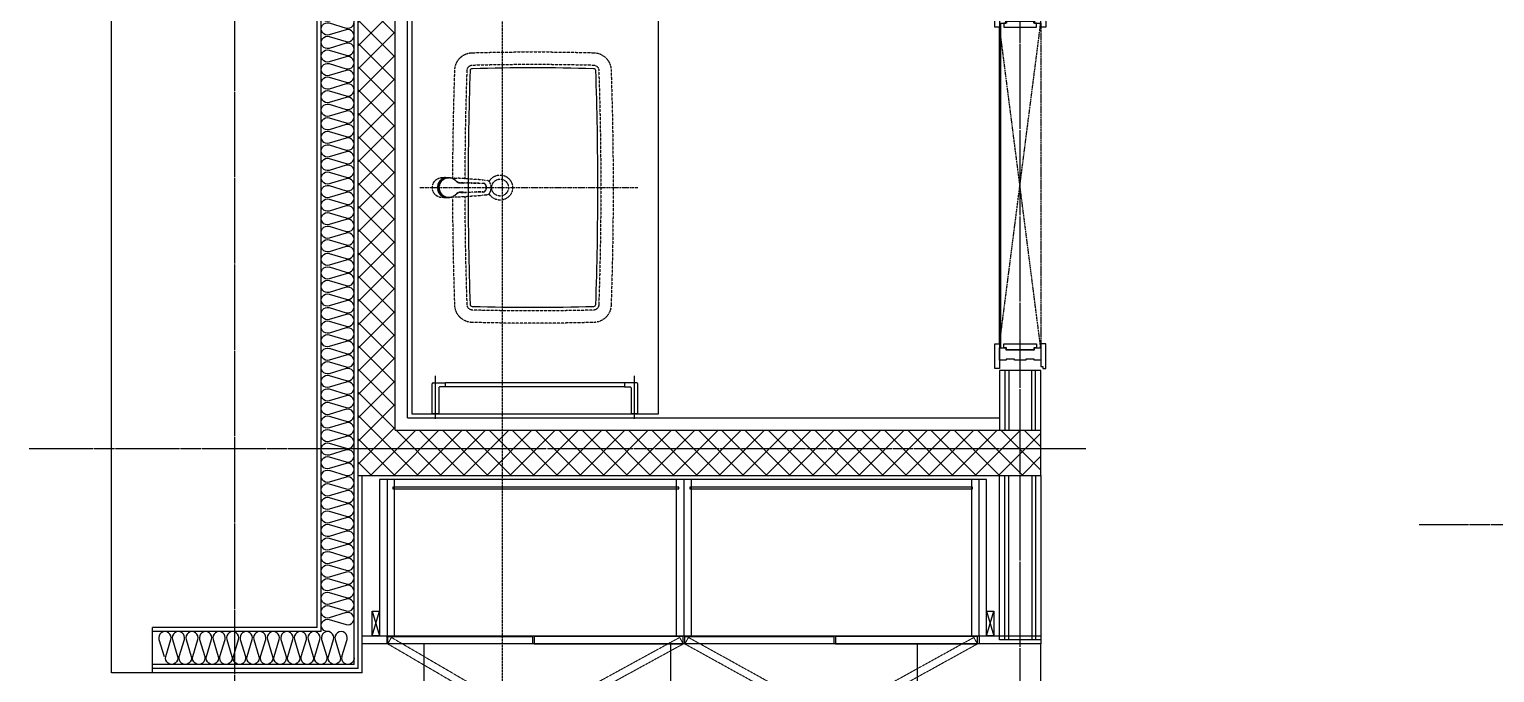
# Model space of a CAD drawing. Header units: millimetres. Extents: x 18456 to 179493, y -203649 to 469211.
# Drawn here: x 141495 to 145059, y -107826 to -106260 of the extents above; entities that cross this region are included whole.
import ezdxf

# ---------------------------------------------------------------- set-up
doc = ezdxf.new("R2010")
doc.units = ezdxf.units.MM
for name, pattern in [('X-평면도(기본형)$0$( Hidden )', [0.375, 0.25, -0.125]), ('X-평면도(기본형)$0$CEN', [52.5, 50, -1, 0.5, -1]), ('X-평면도(기본형)$0$CENN', [6.3, 4, -1, 0.3, -1]), ('X-평면도(기본형)$0$HID', [2.8, 1.8, -1]), ('X-평면도(기본형)$0$HID2', [7.5, 6, -1.5]), ('X-평면도(기본형)$0$HIDDENX2', [0.75, 0.5, -0.25])]:
    doc.linetypes.add(name, pattern=pattern)
for name, color, linetype, true_color in [('X-평면도(기본형)$0$40HAT', 9, 'Continuous', 0x808080), ('X-평면도(기본형)$0$4GYP', 4, 'Continuous', 0x00ffff), ('X-평면도(기본형)$0$7GYP', 7, 'Continuous', 0x000000), ('X-평면도(기본형)$0$CEN', 1, 'X-평면도(기본형)$0$CEN', 0xff0000), ('X-평면도(기본형)$0$DOOR', 4, 'Continuous', 0x00ffff), ('X-평면도(기본형)$0$DS-F-BATH', 6, 'Continuous', 0xff00ff), ('X-평면도(기본형)$0$FIN', 9, 'Continuous', 0x808080), ('X-평면도(기본형)$0$FUR', 6, 'Continuous', 0xff00ff), ('X-평면도(기본형)$0$I-FL-FUR(B)', 6, 'Continuous', 0xff00ff), ('X-평면도(기본형)$0$INS', 9, 'Continuous', 0x808080), ('X-평면도(기본형)$0$INSUL', 9, 'Continuous', 0x808080), ('X-평면도(기본형)$0$LV', 4, 'Continuous', 0x00ffff), ('X-평면도(기본형)$0$TIL', 5, 'Continuous', 0x0000ff), ('X-평면도(기본형)$0$UIS', 7, 'X-평면도(기본형)$0$HID2', 0x000000), ('X-평면도(기본형)$0$W1', 2, 'Continuous', 0xffff00), ('X-평면도(기본형)$0$W2', 3, 'Continuous', 0x00ff00)]:
    doc.layers.add(name, color=color, linetype=linetype, true_color=true_color)
doc.layers.add('X-평면도(기본형)$0$F-FUR-FIX', color=6, linetype='Continuous', lineweight=9, true_color=0xff00ff)

# ---------------------------------------------------------------- blocks, each defined once
blk = doc.blocks.new('X-평면도(기본형)$0$WD850')
at = {"layer": 'X-평면도(기본형)$0$DOOR', "color": 1, "linetype": 'X-평면도(기본형)$0$( Hidden )', "ltscale": 2, "true_color": 0xff0000}
blk.add_line((-40, 0), (-810, 0), dxfattribs=at)
at = {"layer": 'X-평면도(기본형)$0$DOOR', "color": 5, "true_color": 0x0000ff}
for p, q in [((-40, 0), (-810, 0)), ((-30, -3), (-820, -3))]:
    blk.add_line(p, q, dxfattribs=at)
at = {"layer": 'X-평면도(기본형)$0$DOOR', "linetype": 'ByBlock'}
for points in [[(-870, 12), (-870, 7), (-870, 0), (-810, 0), (-810, 12)], [(-865, -100), (-865, -105), (-870, -105), (-870, -112), (-810, -112), (-810, -100)], [(15, -100), (15, -105), (20, -105), (20, -112), (-40, -112), (-40, -100)]]:
    blk.add_lwpolyline(points, close=True, dxfattribs=at)
at = {"layer": 'X-평면도(기본형)$0$DOOR'}
for points in [[(-850, -100), (-850, -84.1), (-847, -84.1), (-847, -64.1), (-850, -64.1), (-850, -35.9), (-847, -35.9), (-847, -15.9), (-850, -15.9), (-850, 0), (-849.1, 0), (-830, 0), (-820, 0), (-820, -15), (-825, -15), (-825, -85), (-820, -85), (-820, -90), (-820, -100)], [(0, -100), (0, -84.1), (-3, -84.1), (-3, -64.1), (0, -64.1), (0, -35.9), (-3, -35.9), (-3, -15.9), (0, -15.9), (0, 0), (-30, 0), (-30, -15), (-25, -15), (-25, -85), (-30, -85), (-30, -90), (-30, -100)], [(-810, -90), (-820, -90), (-820, -83), (-825, -83), (-825, -17), (-820, -17), (-820, -10), (-810, -10)], [(-40, -90), (-30, -90), (-30, -83), (-25, -83), (-25, -17), (-30, -17), (-30, -10), (-40, -10)]]:
    blk.add_lwpolyline(points, close=True, dxfattribs=at)
at = {"layer": 'X-평면도(기본형)$0$DOOR', "color": 1, "linetype": 'X-평면도(기본형)$0$HID', "true_color": 0xff0000}
blk.add_lwpolyline([(-810, 0), (-40, 0), (-820, -100), (-30, -100)], close=True, dxfattribs=at)
at = {"layer": 'X-평면도(기본형)$0$DOOR', "linetype": 'ByBlock'}
blk.add_lwpolyline([(20, 0), (20, 5), (20, 12), (-40, 12), (-40, 0), (20, 0)], dxfattribs=at)
blk = doc.blocks.new('X-평면도(기본형)$0$FU1')
at = {"layer": 'X-평면도(기본형)$0$FUR', "color": 1, "linetype": 'X-평면도(기본형)$0$CENN', "true_color": 0xff0000}
blk.add_line((0, -20), (0, -550), dxfattribs=at)
at = {"layer": 'X-평면도(기본형)$0$FUR', "color": 8, "linetype": 'X-평면도(기본형)$0$HIDDENX2', "true_color": 0x808080}
for p, q in [((-3, -64.8, 36.5), (-3, -64.4, 36.5)), ((3, -64.4, 36.5), (3, -64.8, 36.5)), ((-24.5, -75, 36.5), (-24.5, -83, 36.5)), ((-24, -86.7, 36.5), (-24, -90.3, 36.5)), ((24, -90.3, 36.5), (24, -86.7, 36.5)), ((24.5, -83, 36.5), (24.5, -75, 36.5)), ((-11.6, -128.7, 36.5), (-11.7, -119.2, 36.5)), ((-11.2, -119.2, 36.5), (-11.1, -128.7, 36.5)), ((11.1, -128.7, 36.5), (11.2, -119.2, 36.5)), ((11.7, -119.2, 36.5), (11.6, -128.7, 36.5)), ((11.4, -145.5, 36.5), (11.4, -145.5, 36.5)), ((-3.1, -181, 36.5), (-3.1, -180.5, 36.5)), ((-3.1, -180.5, 36.5), (3.1, -180.5, 36.5)), ((-3.1, -181, 36.5), (3.1, -181, 36.5)), ((3.1, -181, 36.5), (3.1, -180.5, 36.5))]:
    blk.add_line(p, q, dxfattribs=at)
for centre, radius, start, end in [((-285, -148), 43, 92.6399, 178.3861), ((8.8, -8774.9), 8674.9, 90.22525, 91.95426), ((-8.8, -8774.9), 8674.9, 88.04574, 89.77475), ((285, -148), 43, 1.6139, 87.3601), ((-285, -148), 13, 92.6399, 178.3861), ((0, -8266.3), 8136.3, 90.15164, 92.01155), ((0, -8266.3), 8136.3, 87.98845, 89.84836), ((285, -148), 13, 1.6139, 87.3601), ((5116.2, -295), 5446.2, 178.4406, 181.5594), ((5116.2, -295), 5416.2, 178.4409, 181.5591), ((-5116.2, -295), 5416.2, 358.4409, 1.5591), ((-5116.2, -295), 5446.2, 358.4406, 1.5594), ((0, -215), 30.5, 119.1446, 270), ((0, -215), 20.5, 90, 270), ((0, -215), 30.5, 270, 60.8554), ((0, -215), 20.5, 270, 90), ((-285, -442), 43, 181.6139, 267.3601), ((-285, -442), 13, 181.6139, 267.3601), ((0, 7676.7), 8136.7, 267.98851, 272.01149), ((285, -442), 13, 272.6399, 358.3861), ((285, -442), 43, 272.6399, 358.3861), ((0, 7673.8), 8163.8, 267.98548, 272.01452)]:
    blk.add_arc(centre, radius, start, end, dxfattribs=at)
at = {"layer": 'X-평면도(기본형)$0$FUR'}
for centre, radius, start, end in [((0, -8267.1), 8129.1, 89.99994, 92.01074), ((0, -8267.1), 8129.1, 87.98926, 90.00006), ((5116.2, -295), 5408.2, 178.441, 181.559), ((-285, -148), 5, 92.6399, 178.3861), ((285, -148), 5, 1.6139, 87.3601), ((-5116.2, -295), 5408.2, 358.441, 1.559), ((-285, -442), 5, 181.6139, 267.3601), ((0, 7677.5), 8129.5, 267.98932, 272.01068), ((285, -442), 5, 272.6399, 358.3861)]:
    blk.add_arc(centre, radius, start, end, dxfattribs=at)
at = {"layer": 'X-평면도(기본형)$0$FUR', "color": 8, "linetype": 'X-평면도(기본형)$0$HIDDENX2', "true_color": 0x808080}
for points, weights, knots in [([(24.5, -75), (24.5, -50.3), (0, -50.3), (-24.5, -50.3), (-24.5, -75)], [1, 0.707106781187, 1, 0.707106781187, 1], [1.570796, 1.570796, 1.570796, 3.141593, 3.141593, 4.712389, 4.712389, 4.712389]), ([(-16.6, -107.8, 36.5), (-24, -100.6, 36.5), (-24, -90.3, 36.5), (-24, -66.2, 36.5), (0, -66.2, 36.5), (24, -66.2, 36.5), (24, -90.3, 36.5), (24, -100.6, 36.5), (16.6, -107.8, 36.5)], [0.853642071657, 0.849949636839, 1, 0.707106781187, 1, 0.707106781187, 1, 0.849949636839, 0.853642071657], [0.766071, 0.766071, 0.766071, 1.570796, 1.570796, 3.141593, 3.141593, 4.712389, 4.712389, 5.517114, 5.517114, 5.517114]), ([(-16.3, -107.4, 36.5), (-23.5, -100.4, 36.5), (-23.5, -90.3, 36.5), (-23.5, -66.7, 36.5), (0, -66.7, 36.5), (23.5, -66.7, 36.5), (23.5, -90.3, 36.5), (23.5, -100.4, 36.5), (16.3, -107.4, 36.5)], [0.853642071657, 0.849949636839, 1, 0.707106781187, 1, 0.707106781187, 1, 0.849949636839, 0.853642071657], [0.766071, 0.766071, 0.766071, 1.570796, 1.570796, 3.141593, 3.141593, 4.712389, 4.712389, 5.517114, 5.517114, 5.517114]), ([(-16.3, -107.4, 36.5), (-16.3, -107.4, 36.5), (-16.3, -107.4, 36.5), (-16.6, -107.8, 36.5), (-16.6, -107.8, 36.5), (-16.6, -107.8, 36.5), (-16.6, -107.8, 36.5)], [0.999993413449, 0.999996706687, 1, 0.707106781187, 1, 0.9820840783, 0.966359946849], [4.712371, 4.712371, 4.712371, 4.712389, 4.712389, 6.283185, 6.283185, 6.379269, 6.379269, 6.379269]), ([(16.6, -107.8, 36.5), (16.6, -107.8, 36.5), (16.6, -107.8, 36.5), (16.6, -107.8, 36.5), (16.3, -107.4, 36.5), (16.3, -107.4, 36.5), (16.3, -107.4, 36.5)], [0.966359947003, 0.982084078388, 1, 0.707106781187, 1, 0.999996706687, 0.999993413449], [6.187102, 6.187102, 6.187102, 6.283185, 6.283185, 7.853982, 7.853982, 7.853999, 7.853999, 7.853999]), ([(-10.9, -145.5, 36.5), (-11.4, -145.5, 36.5), (-11.4, -145.5, 36.5), (-11.4, -145.5, 36.5), (-11.4, -145.5, 36.5)], [0.999976739067, 0.707118412115, 1, 0.999999954361, 0.999999908722], [4.712451, 4.712451, 4.712451, 6.283185, 6.283185, 6.283186, 6.283186, 6.283186]), ([(-10.5, -173.1, 36.5), (-11, -173.1, 36.5), (-11, -173.1, 36.5), (-11, -173.1, 36.5), (-11, -173.1, 36.5)], [0.99997622125, 0.707118671044, 1, 0.999991616454, 0.999983233388], [4.712453, 4.712453, 4.712453, 6.283185, 6.283185, 6.28323, 6.28323, 6.28323])]:
    blk.add_rational_spline(points, weights, degree=2, knots=knots, dxfattribs=at)
for points, weights in [([(-24, -86.7, 36.5), (-24, -66.9, 36.5), (-3, -64.4, 36.5)], [1, 0.732438670357, 0.953718054817]), ([(3, -64.4, 36.5), (24, -66.9, 36.5), (24, -86.7, 36.5)], [0.953718054817, 0.732438670357, 1]), ([(-18.7, -171.5, 36.5), (-20.8, -140.9, 36.5), (-22.9, -110.4, 36.5)], [0.982090384085, 0.979407256957, 0.976780138384]), ([(-16.6, -107.8, 36.5), (-11.8, -112.5, 36.5), (-11.7, -119.2, 36.5)], [0.853642071657, 0.850007908952, 0.995302254622]), ([(-16.3, -107.4, 36.5), (-11.3, -112.2, 36.5), (-11.2, -119.2, 36.5)], [0.853642071657, 0.850007908952, 0.995302254622]), ([(-11.2, -119.2, 36.5), (-11.7, -119.2, 36.5), (-11.7, -119.2, 36.5)], [0.999981369639, 0.707116395988, 0.999999401314]), ([(-11.4, -145.5, 36.5), (-11.5, -137.1, 36.5), (-11.6, -128.7, 36.5)], [0.969722257527, 0.983727787754, 0.99942185022]), ([(-10.9, -145.5, 36.5), (-11, -137.1, 36.5), (-11.1, -128.7, 36.5)], [0.969722257526, 0.983727787794, 0.999421850312]), ([(11.1, -128.7, 36.5), (11, -137.1, 36.5), (10.9, -145.5, 36.5)], [0.999421850307, 0.9837277878, 0.969722257539]), ([(11.2, -119.2, 36.5), (11.3, -112.2, 36.5), (16.3, -107.4, 36.5)], [0.995302254622, 0.850007908952, 0.853642071657]), ([(11.7, -119.2, 36.5), (11.7, -119.2, 36.5), (11.2, -119.2, 36.5)], [0.99999985159, 0.70711633009, 0.999981051206]), ([(11.6, -128.7, 36.5), (11.5, -137.1, 36.5), (11.4, -145.5, 36.5)], [0.999421850299, 0.983727787784, 0.969722257518]), ([(11.7, -119.2, 36.5), (11.8, -112.5, 36.5), (16.6, -107.8, 36.5)], [0.995302254622, 0.850007908952, 0.853642071657]), ([(22.9, -110.4, 36.5), (20.8, -140.9, 36.5), (18.7, -171.5, 36.5)], [0.976780179641, 0.979407305262, 0.982090439718]), ([(11, -173.1, 36.5), (11, -173.1, 36.5), (10.5, -173.1, 36.5)], [0.999999817061, 0.707118406163, 0.99997693388]), ([(11.4, -145.5, 36.5), (11.4, -145.5, 36.5), (10.9, -145.5, 36.5)], [0.999999821822, 0.707118405467, 0.999976930512]), ([(-18.2, -178.6, 36.5), (-18.1, -179.9, 36.5), (-18, -181.2, 36.5)], [0.500000017234, 0.499999982766, 0.500000017234]), ([(18, -181.2, 36.5), (18.1, -179.9, 36.5), (18.2, -178.6, 36.5)], [0.500000019311, 0.499999980689, 0.500000019311])]:
    blk.add_rational_spline(points, weights, degree=2, dxfattribs=at)
for points, knots in [([(-19.6, -72.1, 36.5), (-17.4, -69.1, 36.5), (-14.4, -66.6, 36.5), (-9.3, -64.1, 36.5), (-7.5, -63.5, 36.5), (-3.8, -62.6, 36.5), (-1.9, -62.4, 36.5), (3.8, -62.4, 36.5), (7.6, -63.3, 36.5), (14.4, -66.6, 36.5), (17.4, -69.1, 36.5), (19.6, -72.1, 36.5)], [0, 0, 0, 0, 0.25, 0.25, 0.375, 0.375, 0.5, 0.5, 0.75, 0.75, 1, 1, 1, 1]), ([(3, -64.8, 36.5), (3, -64.9, 36.5), (2.9, -64.9, 36.5), (2.7, -64.9, 36.5), (2.6, -65, 36.5), (2.1, -65, 36.5), (1.9, -65, 36.5), (1.3, -65, 36.5), (1, -65, 36.5), (0.3, -65, 36.5), (0, -65, 36.5), (-0.7, -65, 36.5), (-1, -65, 36.5), (-1.6, -65, 36.5), (-1.9, -65, 36.5), (-2.4, -65, 36.5), (-2.6, -65, 36.5), (-2.8, -64.9, 36.5), (-2.9, -64.9, 36.5), (-3, -64.8, 36.5), (-3, -64.8, 36.5), (-3, -64.8, 36.5)], [0, 0, 0, 0, 0.106849, 0.106849, 0.213662, 0.213662, 0.32101, 0.32101, 0.428728, 0.428728, 0.535874, 0.535874, 0.642403, 0.642403, 0.74922, 0.74922, 0.856785, 0.856785, 0.964404, 0.964404, 1, 1, 1, 1]), ([(-22.1, -76, 36.5), (-23.1, -78.1, 36.5), (-23.9, -80.5, 36.5), (-24.3, -83.7, 36.5), (-24.4, -84.4, 36.5), (-24.5, -85.2, 36.5)], [0, 0, 0, 0, 0.758346, 0.758346, 1, 1, 1, 1]), ([(-22.1, -76.1, 36.5), (-22.1, -76.2, 36.5), (-22.8, -77.7, 36.5), (-24, -80.8, 36.5), (-24.5, -84.9, 36.5), (-24.5, -87.5, 36.5), (-24.4, -88.8, 36.5), (-24.3, -89.6, 36.5), (-24.2, -91.4, 36.5), (-24.1, -92.9, 36.5), (-24, -94, 36.5)], [0, 0, 0, 0, 0.00964, 0.277538, 0.544008, 0.678609, 0.71237, 0.746136, 0.813663, 1, 1, 1, 1]), ([(-22.1, -76.1, 36.5), (-21.8, -75.6, 36.5), (-21.5, -75, 36.5), (-21.1, -74.2, 36.5), (-21, -73.9, 36.5), (-20.9, -73.4, 36.5), (-21, -73.4, 36.5), (-21.4, -73.6, 36.5), (-21.8, -74.1, 36.5), (-22.7, -75.4, 36.5), (-23.2, -76.3, 36.5), (-23.8, -78, 36.5), (-24, -78.7, 36.5), (-24.2, -80, 36.5), (-24.4, -80.8, 36.5), (-24.4, -81.6, 36.5)], [0, 0, 0, 0, 0.0625, 0.0625, 0.125, 0.125, 0.25, 0.25, 0.5, 0.5, 0.75, 0.75, 0.875, 0.875, 1, 1, 1, 1]), ([(-24.4, -81.9, 36.5), (-24.4, -81.1, 36.5), (-24.3, -80.4, 36.5), (-24, -79.1, 36.5), (-23.9, -78.5, 36.5), (-23.3, -76.8, 36.5), (-22.9, -75.9, 36.5), (-22, -74.5, 36.5), (-21.6, -74, 36.5), (-21.1, -73.6, 36.5), (-21, -73.6, 36.5), (-21, -73.9, 36.5), (-21.1, -74, 36.5), (-21.5, -74.8, 36.5), (-21.8, -75.4, 36.5), (-22.1, -76, 36.5)], [0, 0, 0, 0, 0.125, 0.125, 0.25, 0.25, 0.5, 0.5, 0.75, 0.75, 0.875, 0.875, 0.9375, 0.9375, 1, 1, 1, 1]), ([(-24.4, -81.6, 36.5), (-24.4, -81.6, 36.5), (-24.4, -81.5, 36.5), (-24.4, -81.4, 36.5), (-24.4, -81.4, 36.5)], [0, 0, 0, 0, 0.363263, 1, 1, 1, 1]), ([(-24, -94, 36.5), (-23.9, -94.5, 36.5), (-23.8, -96.7, 36.5), (-23.6, -99.7, 36.5), (-23.4, -103, 36.5), (-23.2, -106.3, 36.5), (-23, -108.7, 36.5), (-22.9, -110.4, 36.5)], [0, 0, 0, 0, 0.093675, 0.395779, 0.546834, 0.69789, 1, 1, 1, 1]), ([(-19.6, -72.1, 36.5), (-20.1, -72.7, 36.5), (-21, -74, 36.5), (-21.7, -75.4, 36.5), (-22.1, -76.1, 36.5)], [0, 0, 0, 0, 0.500004, 1, 1, 1, 1]), ([(22.1, -76.1, 36.5), (21.7, -75.4, 36.5), (21, -74, 36.5), (20.1, -72.7, 36.5), (19.6, -72.1, 36.5)], [0, 0, 0, 0, 0.499996, 1, 1, 1, 1]), ([(24.4, -81.6, 36.5), (24.4, -80.8, 36.5), (24.2, -80, 36.5), (24, -78.7, 36.5), (23.8, -78, 36.5), (23.2, -76.3, 36.5), (22.7, -75.4, 36.5), (21.8, -74.1, 36.5), (21.4, -73.6, 36.5), (21, -73.4, 36.5), (20.9, -73.4, 36.5), (21, -73.9, 36.5), (21.1, -74.2, 36.5), (21.5, -75, 36.5), (21.8, -75.6, 36.5), (22.1, -76.1, 36.5)], [0, 0, 0, 0, 0.125, 0.125, 0.25, 0.25, 0.5, 0.5, 0.75, 0.75, 0.875, 0.875, 0.9375, 0.9375, 1, 1, 1, 1]), ([(22.1, -76, 36.5), (21.8, -75.4, 36.5), (21.5, -74.8, 36.5), (21.1, -74, 36.5), (21, -73.9, 36.5), (21, -73.6, 36.5), (21.1, -73.6, 36.5), (21.6, -74, 36.5), (22, -74.5, 36.5), (22.9, -75.9, 36.5), (23.3, -76.8, 36.5), (23.9, -78.5, 36.5), (24, -79.1, 36.5), (24.3, -80.4, 36.5), (24.4, -81.1, 36.5), (24.4, -81.9, 36.5)], [0, 0, 0, 0, 0.0625, 0.0625, 0.125, 0.125, 0.25, 0.25, 0.5, 0.5, 0.75, 0.75, 0.875, 0.875, 1, 1, 1, 1]), ([(24.5, -85.2, 36.5), (24.4, -84.4, 36.5), (24.3, -83.7, 36.5), (23.9, -80.5, 36.5), (23.1, -78.1, 36.5), (22.1, -76, 36.5)], [0, 0, 0, 0, 0.241708, 0.241708, 1, 1, 1, 1]), ([(24, -94, 36.5), (24.1, -92.9, 36.5), (24.2, -91.4, 36.5), (24.3, -89.6, 36.5), (24.4, -88.8, 36.5), (24.5, -87.5, 36.5), (24.5, -84.9, 36.5), (24, -80.8, 36.5), (22.8, -77.7, 36.5), (22.1, -76.2, 36.5), (22.1, -76.1, 36.5)], [0, 0, 0, 0, 0.186337, 0.253864, 0.28763, 0.321391, 0.455992, 0.722462, 0.99036, 1, 1, 1, 1]), ([(22.9, -110.4, 36.5), (23, -108.7, 36.5), (23.2, -106.3, 36.5), (23.4, -103, 36.5), (23.6, -99.7, 36.5), (23.8, -96.7, 36.5), (23.9, -94.5, 36.5), (24, -94, 36.5)], [0, 0, 0, 0, 0.30211, 0.453166, 0.604221, 0.906325, 1, 1, 1, 1]), ([(24.4, -81.4, 36.5), (24.4, -81.4, 36.5), (24.4, -81.5, 36.5), (24.4, -81.6, 36.5), (24.4, -81.6, 36.5)], [0, 0, 0, 0, 0.636737, 1, 1, 1, 1]), ([(-3.1, -181, 36.5), (-5.2, -181, 36.5), (-7.2, -180.1, 36.5), (-10.1, -177.2, 36.5), (-11, -175.2, 36.5), (-11, -173.1, 36.5)], [0, 0, 0, 0, 0.5, 0.5, 1, 1, 1, 1]), ([(-10.9, -145.5, 36.5), (-10.8, -149.9, 36.5), (-10.8, -154.2, 36.5), (-10.6, -163.4, 36.5), (-10.6, -168.2, 36.5), (-10.5, -173.1, 36.5)], [0, 0, 0, 0, 0.471221, 0.471221, 1, 1, 1, 1]), ([(-10.5, -173.1, 36.5), (-10.5, -175.1, 36.5), (-9.7, -177, 36.5), (-6.9, -179.7, 36.5), (-5, -180.5, 36.5), (-3.1, -180.5, 36.5)], [0, 0, 0, 0, 0.5, 0.5, 1, 1, 1, 1]), ([(3.1, -180.5, 36.5), (5, -180.5, 36.5), (6.9, -179.7, 36.5), (9.7, -177, 36.5), (10.5, -175.1, 36.5), (10.5, -173.1, 36.5)], [0, 0, 0, 0, 0.5, 0.5, 1, 1, 1, 1]), ([(11, -173.1, 36.5), (11, -175.2, 36.5), (10.1, -177.2, 36.5), (7.2, -180.1, 36.5), (5.2, -181, 36.5), (3.1, -181, 36.5)], [0, 0, 0, 0, 0.5, 0.5, 1, 1, 1, 1]), ([(10.5, -173.1, 36.5), (10.6, -168.8, 36.5), (10.6, -164.4, 36.5), (10.8, -155.3, 36.5), (10.8, -150.4, 36.5), (10.9, -145.5, 36.5)], [0, 0, 0, 0, 0.471221, 0.471221, 1, 1, 1, 1]), ([(-8.4, -191.7, 36.5), (-11, -191.4, 36.5), (-13.3, -190.1, 36.5), (-16.8, -186.2, 36.5), (-17.8, -183.7, 36.5), (-18, -181.2, 36.5)], [0, 0, 0, 0, 0.5, 0.5, 1, 1, 1, 1]), ([(18, -181.2, 36.5), (17.8, -183.7, 36.5), (16.8, -186.2, 36.5), (13.3, -190.1, 36.5), (11, -191.4, 36.5), (8.4, -191.7, 36.5)], [0, 0, 0, 0, 0.5, 0.5, 1, 1, 1, 1])]:
    blk.add_open_spline(points, degree=3, knots=knots, dxfattribs=at)
for points, degree in [([(-24.4, -81.4, 36.5), (-24.4, -81.5, 36.5), (-24.4, -81.6, 36.5), (-24.5, -81.7, 36.5)], 3), ([(-24.4, -81.6, 36.5), (-24.5, -82.2, 36.5), (-24.5, -82.7, 36.5), (-24.5, -83.5, 36.5)], 3), ([(-24.5, -83.3, 36.5), (-24.5, -82.7, 36.5), (-24.5, -82.3, 36.5), (-24.4, -81.9, 36.5)], 3), ([(-24.5, -82.9, 36.5), (-24.5, -83.1, 36.5), (-24.5, -83.3, 36.5)], 2), ([(-19.6, -72.1, 36.5), (-19.7, -72.1, 36.5), (-20, -72.1, 36.5), (-20.6, -72.5, 36.5), (-21.3, -73.3, 36.5), (-22.1, -74.3, 36.5), (-22.9, -75.6, 36.5), (-23.6, -77.2, 36.5), (-24.1, -79.1, 36.5), (-24.4, -80.6, 36.5), (-24.4, -81.4, 36.5)], 3), ([(-24.4, -81.6, 36.5), (-24.4, -81.7, 36.5), (-24.4, -81.8, 36.5), (-24.4, -81.9, 36.5)], 3), ([(-22.1, -76, 36.5), (-22.1, -76, 36.5), (-22.1, -76.1, 36.5), (-22.1, -76.1, 36.5)], 3), ([(24.4, -81.4, 36.5), (24.4, -80.6, 36.5), (24.1, -79.1, 36.5), (23.6, -77.2, 36.5), (22.9, -75.6, 36.5), (22.1, -74.3, 36.5), (21.3, -73.3, 36.5), (20.6, -72.5, 36.5), (20, -72.1, 36.5), (19.7, -72.1, 36.5), (19.6, -72.1, 36.5)], 3), ([(22.1, -76.1, 36.5), (22.1, -76.1, 36.5), (22.1, -76, 36.5), (22.1, -76, 36.5)], 3), ([(24.5, -81.7, 36.5), (24.4, -81.6, 36.5), (24.4, -81.5, 36.5), (24.4, -81.4, 36.5)], 3), ([(24.4, -81.9, 36.5), (24.4, -81.8, 36.5), (24.4, -81.7, 36.5), (24.4, -81.6, 36.5)], 3), ([(24.5, -83.5, 36.5), (24.5, -82.7, 36.5), (24.5, -82.2, 36.5), (24.4, -81.6, 36.5)], 3), ([(24.4, -81.9, 36.5), (24.5, -82.3, 36.5), (24.5, -82.7, 36.5), (24.5, -83.3, 36.5)], 3), ([(24.5, -83.3, 36.5), (24.5, -83.1, 36.5), (24.5, -82.9, 36.5)], 2), ([(-18.7, -171.5, 36.5), (-18.5, -173.8, 36.5), (-18.3, -176.2, 36.5), (-18.2, -178.6, 36.5)], 3), ([(-11.4, -145.5, 36.5), (-11.2, -159.3, 36.5), (-11, -173.1, 36.5)], 2), ([(11, -173.1, 36.5), (11.2, -159.3, 36.5), (11.4, -145.5, 36.5)], 2), ([(18.2, -178.6, 36.5), (18.3, -176.2, 36.5), (18.5, -173.8, 36.5), (18.7, -171.5, 36.5)], 3), ([(-8.4, -191.7, 36.5), (-2.8, -192.5, 36.5), (2.8, -192.5, 36.5), (8.4, -191.7, 36.5)], 3)]:
    blk.add_open_spline(points, degree=degree, dxfattribs=at)
blk = doc.blocks.new('X-평면도(기본형)$0$A$C01A306AE')
at = {"layer": 'X-평면도(기본형)$0$FUR'}
for p, q in [((16, 92), (0, 92)), ((0, 92), (0, 19)), ((2, 92), (16, 92)), ((8, 104.2), (8, 0)), ((16, 29), (16, 92)), ((484, 29), (484, 92)), ((484, 92), (500, 92)), ((498, 92), (484, 92)), ((492, 104.2), (492, 0)), ((500, 92), (500, 19)), ((2, 17), (32, 17)), ((32, 27), (18, 27)), ((32, 27), (468, 27)), ((32, 17), (32, 27)), ((32, 17), (468, 17)), ((468, 27), (482, 27)), ((468, 27), (468, 17)), ((498, 17), (468, 17))]:
    blk.add_line(p, q, dxfattribs=at)
for centre, start, end in [((2, 19), 180, 270), ((18, 29), 180, 270), ((482, 29), 270, 0), ((498, 19), 270, 0)]:
    blk.add_arc(centre, 2, start, end, dxfattribs=at)
blk = doc.blocks.new('X-평면도(기본형)$0$A$C4D747D6B')
at = {"layer": 'X-평면도(기본형)$0$F-FUR-FIX', "color": 1, "linetype": 'X-평면도(기본형)$0$HID', "ltscale": 0.5, "true_color": 0xff0000}
for points in [[(-178.2, 1281.2), (-194, 1289.8), (-20, 1588), (-4.2, 1579.4)], [(-178.2, 1196.3), (-194, 1187.7), (-20, 869.5), (-4.2, 878.1)], [(-178.2, 542.5), (-194, 551), (-20, 865.5), (-4.2, 856.9)], [(-178.2, 477.5), (-194, 469), (-20, 154.1), (-4.2, 162.6)]]:
    blk.add_lwpolyline(points, close=True, dxfattribs=at)
at = {"layer": 'X-평면도(기본형)$0$I-FL-FUR(B)', "ltscale": 3}
for p, q in [((-20, 0), (-20, 1650)), ((-20, 1650), (0, 1650)), ((0, 1650), (0, 0)), ((0, 1626), (60, 1608)), ((60, 1626), (0, 1608)), ((380, 1608), (0, 1608)), ((380, 132), (380, 1608)), ((-20, 1590), (0, 1590)), ((380, 1590), (0, 1590)), ((0, 1572), (380, 1572)), ((0, 885.5), (380, 885.5)), ((0, 867.5), (380, 867.5)), ((0, 849.5), (380, 849.5)), ((0, 150), (-20, 150)), ((0, 168), (380, 168)), ((0, 150), (380, 150)), ((0, 132), (380, 132)), ((0, 132), (60, 114)), ((60, 132), (0, 114)), ((0, 0), (-20, 0))]:
    blk.add_line(p, q, dxfattribs=at)
for points in [[(60, 1608), (0, 1608), (0, 1626), (60, 1626)], [(-2, 1235.8), (-20, 1235.8), (-20, 1588), (-2, 1588)], [(361, 1576), (357, 1576), (357, 880.5), (361, 880.5)], [(-2, 1231.8), (-20, 1231.8), (-20, 869.5), (-2, 869.5)], [(-2, 503.3), (-20, 503.3), (-20, 865.5), (-2, 865.5)], [(361, 853.5), (357, 853.5), (357, 166.1), (361, 166.1)], [(-2, 499.3), (-20, 499.3), (-20, 154.1), (-2, 154.1)], [(60, 114), (0, 114), (0, 132), (60, 132)]]:
    blk.add_lwpolyline(points, close=True, dxfattribs=at)
blk = doc.blocks.new('U137 (X-평면도(기본형)$0$ins-l)')
at = {"layer": 'X-평면도(기본형)$0$INSUL', "color": 8, "true_color": 0x808080}
for p, q in [((36.9, 24.2), (21.4, 75.8)), ((57.5, 75.8), (42, 24.2)), ((78.1, 24.2), (62.6, 75.8)), ((98.7, 75.8), (83.2, 24.2)), ((119.3, 24.2), (103.8, 75.8)), ((139.9, 75.8), (124.5, 24.2)), ((160.5, 24.2), (145.1, 75.8)), ((181.1, 75.8), (165.7, 24.2)), ((201.7, 24.2), (186.3, 75.8)), ((222.3, 75.8), (206.9, 24.2)), ((243, 24.2), (227.5, 75.8)), ((263.6, 75.8), (248.1, 24.2)), ((284.2, 24.2), (268.7, 75.8)), ((304.8, 75.8), (289.3, 24.2)), ((325.4, 24.2), (309.9, 75.8)), ((346, 75.8), (330.6, 24.2)), ((366.6, 24.2), (351.2, 75.8)), ((387.2, 75.8), (371.8, 24.2)), ((407.8, 24.2), (392.4, 75.8)), ((428.4, 75.8), (413, 24.2)), ((449.1, 24.2), (433.6, 75.8)), ((469.7, 75.8), (454.2, 24.2)), ((490.3, 24.2), (474.8, 75.8)), ((510.9, 75.8), (495.4, 24.2)), ((531.5, 24.2), (516, 75.8)), ((552.1, 75.8), (536.6, 24.2)), ((572.7, 24.2), (557.3, 75.8)), ((593.3, 75.8), (577.9, 24.2))]:
    blk.add_line(p, q, dxfattribs=at)
at = {"layer": 'X-평면도(기본형)$0$INSUL', "color": 8, "true_color": 0x808080, "extrusion": (0, 0, -1)}
for centre in [(-39.4, 81.2), (-80.7, 81.2), (-121.9, 81.2), (-163.1, 81.2), (-204.3, 81.2), (-245.5, 81.2), (-286.8, 81.2), (-328, 81.2), (-369.2, 81.2), (-410.4, 81.2), (-451.6, 81.2), (-492.9, 81.2), (-534.1, 81.2), (-575.3, 81.2)]:
    blk.add_arc(centre, 18.8, 343.3008, 196.6992, dxfattribs=at)
at = {"layer": 'X-평면도(기본형)$0$INSUL', "color": 8, "true_color": 0x808080}
for centre in [(18.8, 18.8), (60, 18.8), (101.3, 18.8), (142.5, 18.8), (183.7, 18.8), (224.9, 18.8), (266.1, 18.8), (307.4, 18.8), (348.6, 18.8), (389.8, 18.8), (431, 18.8), (472.2, 18.8), (513.5, 18.8), (554.7, 18.8)]:
    blk.add_arc(centre, 18.8, 163.3008, 16.6992, dxfattribs=at)
blk = doc.blocks.new('U233 (X-평면도(기본형)$0$ins-l)')
at = {"layer": 'X-평면도(기본형)$0$INSUL', "color": 8, "true_color": 0x808080}
for p, q in [((36.9, 24.2), (21.4, 75.8)), ((57.5, 75.8), (42, 24.2)), ((78.1, 24.2), (62.6, 75.8)), ((98.7, 75.8), (83.2, 24.2)), ((119.3, 24.2), (103.8, 75.8)), ((139.9, 75.8), (124.5, 24.2)), ((160.5, 24.2), (145.1, 75.8)), ((181.1, 75.8), (165.7, 24.2)), ((201.7, 24.2), (186.3, 75.8)), ((222.3, 75.8), (206.9, 24.2)), ((243, 24.2), (227.5, 75.8)), ((263.6, 75.8), (248.1, 24.2)), ((284.2, 24.2), (268.7, 75.8)), ((304.8, 75.8), (289.3, 24.2)), ((325.4, 24.2), (309.9, 75.8)), ((346, 75.8), (330.6, 24.2)), ((366.6, 24.2), (351.2, 75.8)), ((387.2, 75.8), (371.8, 24.2)), ((407.8, 24.2), (392.4, 75.8)), ((428.4, 75.8), (413, 24.2)), ((449.1, 24.2), (433.6, 75.8)), ((469.7, 75.8), (454.2, 24.2)), ((490.3, 24.2), (474.8, 75.8)), ((510.9, 75.8), (495.4, 24.2)), ((531.5, 24.2), (516, 75.8)), ((552.1, 75.8), (536.6, 24.2)), ((572.7, 24.2), (557.3, 75.8)), ((593.3, 75.8), (577.9, 24.2)), ((613.9, 24.2), (598.5, 75.8)), ((634.5, 75.8), (619.1, 24.2)), ((655.2, 24.2), (639.7, 75.8)), ((675.8, 75.8), (660.3, 24.2)), ((696.4, 24.2), (680.9, 75.8)), ((717, 75.8), (701.5, 24.2)), ((737.6, 24.2), (722.1, 75.8)), ((758.2, 75.8), (742.7, 24.2)), ((778.8, 24.2), (763.4, 75.8)), ((799.4, 75.8), (784, 24.2)), ((820, 24.2), (804.6, 75.8)), ((840.6, 75.8), (825.2, 24.2)), ((861.3, 24.2), (845.8, 75.8)), ((881.9, 75.8), (866.4, 24.2)), ((902.5, 24.2), (887, 75.8)), ((923.1, 75.8), (907.6, 24.2)), ((943.7, 24.2), (928.2, 75.8)), ((964.3, 75.8), (948.8, 24.2)), ((984.9, 24.2), (969.5, 75.8)), ((1005.5, 75.8), (990.1, 24.2)), ((1026.1, 24.2), (1010.7, 75.8)), ((1046.7, 75.8), (1031.3, 24.2)), ((1067.4, 24.2), (1051.9, 75.8)), ((1088, 75.8), (1072.5, 24.2)), ((1108.6, 24.2), (1093.1, 75.8)), ((1129.2, 75.8), (1113.7, 24.2)), ((1149.8, 24.2), (1134.3, 75.8)), ((1170.4, 75.8), (1154.9, 24.2)), ((1191, 24.2), (1175.6, 75.8)), ((1211.6, 75.8), (1196.2, 24.2)), ((1232.2, 24.2), (1216.8, 75.8)), ((1252.8, 75.8), (1237.4, 24.2)), ((1273.5, 24.2), (1258, 75.8)), ((1294.1, 75.8), (1278.6, 24.2)), ((1314.7, 24.2), (1299.2, 75.8)), ((1335.3, 75.8), (1319.8, 24.2)), ((1355.9, 24.2), (1340.4, 75.8)), ((1376.5, 75.8), (1361, 24.2)), ((1397.1, 24.2), (1381.7, 75.8)), ((1417.7, 75.8), (1402.3, 24.2)), ((1438.3, 24.2), (1422.9, 75.8)), ((1458.9, 75.8), (1443.5, 24.2)), ((1479.5, 24.2), (1464.1, 75.8)), ((1500.2, 75.8), (1484.7, 24.2)), ((1520.8, 24.2), (1505.3, 75.8)), ((1541.4, 75.8), (1525.9, 24.2)), ((1562, 24.2), (1546.5, 75.8)), ((1582.6, 75.8), (1567.1, 24.2)), ((1603.2, 24.2), (1587.8, 75.8)), ((1623.8, 75.8), (1608.4, 24.2)), ((1644.4, 24.2), (1629, 75.8)), ((1665, 75.8), (1649.6, 24.2)), ((1685.6, 24.2), (1670.2, 75.8)), ((1706.3, 75.8), (1690.8, 24.2)), ((1726.9, 24.2), (1711.4, 75.8)), ((1747.5, 75.8), (1732, 24.2)), ((1768.1, 24.2), (1752.6, 75.8)), ((1788.7, 75.8), (1773.2, 24.2)), ((1809.3, 24.2), (1793.8, 75.8)), ((1829.9, 75.8), (1814.5, 24.2)), ((1850.5, 24.2), (1835.1, 75.8)), ((1871.1, 75.8), (1855.7, 24.2)), ((1891.7, 24.2), (1876.3, 75.8)), ((1912.4, 75.8), (1896.9, 24.2)), ((1933, 24.2), (1917.5, 75.8)), ((1953.6, 75.8), (1938.1, 24.2)), ((1974.2, 24.2), (1958.7, 75.8)), ((1994.8, 75.8), (1979.3, 24.2)), ((2015.4, 24.2), (1999.9, 75.8)), ((2036, 75.8), (2020.6, 24.2)), ((2056.6, 24.2), (2041.2, 75.8)), ((2077.2, 75.8), (2061.8, 24.2)), ((2097.8, 24.2), (2082.4, 75.8)), ((2118.5, 75.8), (2103, 24.2)), ((2139.1, 24.2), (2123.6, 75.8)), ((2159.7, 75.8), (2144.2, 24.2)), ((2180.3, 24.2), (2164.8, 75.8)), ((2200.9, 75.8), (2185.4, 24.2)), ((2221.5, 24.2), (2206, 75.8)), ((2242.1, 75.8), (2226.7, 24.2)), ((2262.7, 24.2), (2247.3, 75.8)), ((2283.3, 75.8), (2267.9, 24.2)), ((2303.9, 24.2), (2288.5, 75.8)), ((2324.6, 75.8), (2309.1, 24.2)), ((2345.2, 24.2), (2329.7, 75.8)), ((2365.8, 75.8), (2350.3, 24.2)), ((2386.4, 24.2), (2370.9, 75.8)), ((2407, 75.8), (2391.5, 24.2)), ((2427.6, 24.2), (2412.1, 75.8)), ((2448.2, 75.8), (2432.8, 24.2)), ((2468.8, 24.2), (2453.4, 75.8)), ((2489.4, 75.8), (2474, 24.2)), ((2510, 24.2), (2494.6, 75.8)), ((2530.7, 75.8), (2515.2, 24.2)), ((2551.3, 24.2), (2535.8, 75.8)), ((2571.9, 75.8), (2556.4, 24.2)), ((2592.5, 24.2), (2577, 75.8)), ((2613.1, 75.8), (2597.6, 24.2)), ((2633.7, 24.2), (2618.2, 75.8)), ((2654.3, 75.8), (2638.9, 24.2)), ((2674.9, 24.2), (2659.5, 75.8)), ((2695.5, 75.8), (2680.1, 24.2)), ((2716.1, 24.2), (2700.7, 75.8)), ((2736.7, 75.8), (2721.3, 24.2)), ((2757.4, 24.2), (2741.9, 75.8)), ((2778, 75.8), (2762.5, 24.2)), ((2798.6, 24.2), (2783.1, 75.8)), ((2819.2, 75.8), (2803.7, 24.2)), ((2839.8, 24.2), (2824.3, 75.8)), ((2860.4, 75.8), (2845, 24.2)), ((2881, 24.2), (2865.6, 75.8)), ((2901.6, 75.8), (2886.2, 24.2)), ((2922.2, 24.2), (2906.8, 75.8)), ((2942.8, 75.8), (2927.4, 24.2)), ((2963.5, 24.2), (2948, 75.8)), ((2984.1, 75.8), (2968.6, 24.2)), ((3004.7, 24.2), (2989.2, 75.8)), ((3025.3, 75.8), (3009.8, 24.2)), ((3045.9, 24.2), (3030.4, 75.8)), ((3066.5, 75.8), (3051, 24.2)), ((3087.1, 24.2), (3071.7, 75.8)), ((3107.7, 75.8), (3092.3, 24.2)), ((3128.3, 24.2), (3112.9, 75.8)), ((3148.9, 75.8), (3133.5, 24.2)), ((3169.6, 24.2), (3154.1, 75.8)), ((3190.2, 75.8), (3174.7, 24.2)), ((3210.8, 24.2), (3195.3, 75.8)), ((3231.4, 75.8), (3215.9, 24.2)), ((3252, 24.2), (3236.5, 75.8)), ((3272.6, 75.8), (3257.1, 24.2)), ((3293.2, 24.2), (3277.8, 75.8)), ((3313.8, 75.8), (3298.4, 24.2)), ((3334.4, 24.2), (3319, 75.8)), ((3355, 75.8), (3339.6, 24.2)), ((3375.7, 24.2), (3360.2, 75.8)), ((3396.3, 75.8), (3380.8, 24.2)), ((3416.9, 24.2), (3401.4, 75.8)), ((3437.5, 75.8), (3422, 24.2)), ((3458.1, 24.2), (3442.6, 75.8)), ((3478.7, 75.8), (3463.2, 24.2)), ((3499.3, 24.2), (3483.9, 75.8)), ((3519.9, 75.8), (3504.5, 24.2)), ((3540.5, 24.2), (3525.1, 75.8)), ((3561.1, 75.8), (3545.7, 24.2)), ((3581.8, 24.2), (3566.3, 75.8)), ((3602.4, 75.8), (3586.9, 24.2)), ((3623, 24.2), (3607.5, 75.8)), ((3643.6, 75.8), (3628.1, 24.2)), ((3664.2, 24.2), (3648.7, 75.8)), ((3684.8, 75.8), (3669.3, 24.2)), ((3705.4, 24.2), (3690, 75.8)), ((3726, 75.8), (3710.6, 24.2)), ((3746.6, 24.2), (3731.2, 75.8)), ((3767.2, 75.8), (3751.8, 24.2)), ((3787.9, 24.2), (3772.4, 75.8)), ((3808.5, 75.8), (3793, 24.2)), ((3829.1, 24.2), (3813.6, 75.8)), ((3849.7, 75.8), (3834.2, 24.2)), ((3870.3, 24.2), (3854.8, 75.8)), ((3890.9, 75.8), (3875.4, 24.2)), ((3911.5, 24.2), (3896.1, 75.8)), ((3932.1, 75.8), (3916.7, 24.2)), ((3952.7, 24.2), (3937.3, 75.8)), ((3973.3, 75.8), (3957.9, 24.2)), ((3993.9, 24.2), (3978.5, 75.8)), ((4014.6, 75.8), (3999.1, 24.2)), ((4035.2, 24.2), (4019.7, 75.8)), ((4055.8, 75.8), (4040.3, 24.2)), ((4076.4, 24.2), (4060.9, 75.8)), ((4097, 75.8), (4081.5, 24.2)), ((4117.6, 24.2), (4102.2, 75.8)), ((4138.2, 75.8), (4122.8, 24.2)), ((4158.8, 24.2), (4143.4, 75.8)), ((4179.4, 75.8), (4164, 24.2)), ((4200, 24.2), (4184.6, 75.8)), ((4220.7, 75.8), (4205.2, 24.2)), ((4241.3, 24.2), (4225.8, 75.8)), ((4261.9, 75.8), (4246.4, 24.2)), ((4282.5, 24.2), (4267, 75.8)), ((4303.1, 75.8), (4287.6, 24.2)), ((4323.7, 24.2), (4308.2, 75.8)), ((4344.3, 75.8), (4328.9, 24.2)), ((4364.9, 24.2), (4349.5, 75.8)), ((4385.5, 75.8), (4370.1, 24.2))]:
    blk.add_line(p, q, dxfattribs=at)
at = {"layer": 'X-평면도(기본형)$0$INSUL', "color": 8, "true_color": 0x808080, "extrusion": (0, 0, -1)}
for centre in [(-39.4, 81.2), (-80.7, 81.2), (-121.9, 81.2), (-163.1, 81.2), (-204.3, 81.2), (-245.5, 81.2), (-286.8, 81.2), (-328, 81.2), (-369.2, 81.2), (-410.4, 81.2), (-451.6, 81.2), (-492.9, 81.2), (-534.1, 81.2), (-575.3, 81.2), (-616.5, 81.2), (-657.7, 81.2), (-699, 81.2), (-740.2, 81.2), (-781.4, 81.2), (-822.6, 81.2), (-863.8, 81.2), (-905.1, 81.2), (-946.3, 81.2), (-987.5, 81.2), (-1028.7, 81.2), (-1069.9, 81.2), (-1111.1, 81.2), (-1152.4, 81.2), (-1193.6, 81.2), (-1234.8, 81.2), (-1276, 81.2), (-1317.2, 81.2), (-1358.5, 81.2), (-1399.7, 81.2), (-1440.9, 81.2), (-1482.1, 81.2), (-1523.3, 81.2), (-1564.6, 81.2), (-1605.8, 81.2), (-1647, 81.2), (-1688.2, 81.2), (-1729.4, 81.2), (-1770.7, 81.2), (-1811.9, 81.2), (-1853.1, 81.2), (-1894.3, 81.2), (-1935.5, 81.2), (-1976.8, 81.2), (-2018, 81.2), (-2059.2, 81.2), (-2100.4, 81.2), (-2141.6, 81.2), (-2182.9, 81.2), (-2224.1, 81.2), (-2265.3, 81.2), (-2306.5, 81.2), (-2347.7, 81.2), (-2389, 81.2), (-2430.2, 81.2), (-2471.4, 81.2), (-2512.6, 81.2), (-2553.8, 81.2), (-2595.1, 81.2), (-2636.3, 81.2), (-2677.5, 81.2), (-2718.7, 81.2), (-2759.9, 81.2), (-2801.2, 81.2), (-2842.4, 81.2), (-2883.6, 81.2), (-2924.8, 81.2), (-2966, 81.2), (-3007.3, 81.2), (-3048.5, 81.2), (-3089.7, 81.2), (-3130.9, 81.2), (-3172.1, 81.2), (-3213.4, 81.2), (-3254.6, 81.2), (-3295.8, 81.2), (-3337, 81.2), (-3378.2, 81.2), (-3419.4, 81.2), (-3460.7, 81.2), (-3501.9, 81.2), (-3543.1, 81.2), (-3584.3, 81.2), (-3625.5, 81.2), (-3666.8, 81.2), (-3708, 81.2), (-3749.2, 81.2), (-3790.4, 81.2), (-3831.6, 81.2), (-3872.9, 81.2), (-3914.1, 81.2), (-3955.3, 81.2), (-3996.5, 81.2), (-4037.7, 81.2), (-4079, 81.2), (-4120.2, 81.2), (-4161.4, 81.2), (-4202.6, 81.2), (-4243.8, 81.2), (-4285.1, 81.2), (-4326.3, 81.2), (-4367.5, 81.2)]:
    blk.add_arc(centre, 18.8, 343.3008, 196.6992, dxfattribs=at)
at = {"layer": 'X-평면도(기본형)$0$INSUL', "color": 8, "true_color": 0x808080}
for centre in [(18.8, 18.8), (60, 18.8), (101.3, 18.8), (142.5, 18.8), (183.7, 18.8), (224.9, 18.8), (266.1, 18.8), (307.4, 18.8), (348.6, 18.8), (389.8, 18.8), (431, 18.8), (472.2, 18.8), (513.5, 18.8), (554.7, 18.8), (595.9, 18.8), (637.1, 18.8), (678.3, 18.8), (719.6, 18.8), (760.8, 18.8), (802, 18.8), (843.2, 18.8), (884.4, 18.8), (925.7, 18.8), (966.9, 18.8), (1008.1, 18.8), (1049.3, 18.8), (1090.5, 18.8), (1131.8, 18.8), (1173, 18.8), (1214.2, 18.8), (1255.4, 18.8), (1296.6, 18.8), (1337.9, 18.8), (1379.1, 18.8), (1420.3, 18.8), (1461.5, 18.8), (1502.7, 18.8), (1544, 18.8), (1585.2, 18.8), (1626.4, 18.8), (1667.6, 18.8), (1708.8, 18.8), (1750.1, 18.8), (1791.3, 18.8), (1832.5, 18.8), (1873.7, 18.8), (1914.9, 18.8), (1956.2, 18.8), (1997.4, 18.8), (2038.6, 18.8), (2079.8, 18.8), (2121, 18.8), (2162.2, 18.8), (2203.5, 18.8), (2244.7, 18.8), (2285.9, 18.8), (2327.1, 18.8), (2368.3, 18.8), (2409.6, 18.8), (2450.8, 18.8), (2492, 18.8), (2533.2, 18.8), (2574.4, 18.8), (2615.7, 18.8), (2656.9, 18.8), (2698.1, 18.8), (2739.3, 18.8), (2780.5, 18.8), (2821.8, 18.8), (2863, 18.8), (2904.2, 18.8), (2945.4, 18.8), (2986.6, 18.8), (3027.9, 18.8), (3069.1, 18.8), (3110.3, 18.8), (3151.5, 18.8), (3192.7, 18.8), (3234, 18.8), (3275.2, 18.8), (3316.4, 18.8), (3357.6, 18.8), (3398.8, 18.8), (3440.1, 18.8), (3481.3, 18.8), (3522.5, 18.8), (3563.7, 18.8), (3604.9, 18.8), (3646.2, 18.8), (3687.4, 18.8), (3728.6, 18.8), (3769.8, 18.8), (3811, 18.8), (3852.3, 18.8), (3893.5, 18.8), (3934.7, 18.8), (3975.9, 18.8), (4017.1, 18.8), (4058.4, 18.8), (4099.6, 18.8), (4140.8, 18.8), (4182, 18.8), (4223.2, 18.8), (4264.5, 18.8), (4305.7, 18.8), (4346.9, 18.8)]:
    blk.add_arc(centre, 18.8, 163.3008, 16.6992, dxfattribs=at)

msp = doc.modelspace()

# ---------------------------------------------------------------- hatches: boundary and pattern name
at = {"layer": 'X-평면도(기본형)$0$40HAT'}
h = msp.add_hatch(dxfattribs=at)
h.set_pattern_fill('H3', color=256, scale=40, style=0, pattern_type=2)
h.set_pattern_definition([(315, (-516301.965, -267489.793), (28.2842712, 28.2842712), []), (45, (-516301.965, -267489.793), (-28.2842712, 28.2842712), [])])
h.paths.add_polyline_path([(142914.6, -104295.5), (144944.6, -104295.5), (144944.6, -104385.5), (143004.6, -104385.5), (143004.6, -106055.5), (142384.6, -106055.5), (142384.6, -107235.5), (143954.6, -107235.5), (143954.6, -107345.5), (142294.6, -107345.5), (142294.6, -105965.5), (142914.6, -105965.5), (142914.6, -104295.5)], flags=0)

# ---------------------------------------------------------------- linework, layer by layer
at = {"layer": 'X-평면도(기본형)$0$4GYP'}
for p, q in [((142294.6, -107815.5), (142294.6, -107345.5)), ((142304.6, -107825.5), (142304.6, -107345.5)), ((142294.6, -107815.5), (141794.6, -107815.5)), ((142304.6, -107825.5), (141794.6, -107825.5))]:
    msp.add_line(p, q, dxfattribs=at)
at = {"layer": 'X-평면도(기본형)$0$7GYP'}
for p, q in [((143854.6, -107090.5), (143854.6, -107235.5)), ((143954.6, -107090.5), (143854.6, -107090.5)), ((143867.1, -107090.5), (143867.1, -107235.5)), ((143876.6, -107090.5), (143876.6, -107235.5)), ((143932.6, -107235.5), (143932.6, -107090.5)), ((143942.1, -107235.5), (143942.1, -107090.5)), ((143954.6, -107235.5), (143954.6, -107090.5)), ((143854.6, -107745.5), (143854.6, -107345.5)), ((143867.1, -107745.5), (143867.1, -107345.5)), ((143876.6, -107745.5), (143876.6, -107345.5)), ((143932.6, -107345.5), (143932.6, -107745.5)), ((143942.1, -107345.5), (143942.1, -107745.5)), ((143954.6, -107345.5), (143954.6, -107745.5)), ((143954.6, -107745.5), (143854.6, -107745.5))]:
    msp.add_line(p, q, dxfattribs=at)
at = {"layer": 'X-평면도(기본형)$0$CEN'}
for p, q in [((141994.6, -110505.5), (141994.6, -104185.5)), ((143904.6, -110545.5), (143904.6, -106005.5)), ((141494.6, -107280.5), (144064.6, -107280.5)), ((151504.6, -107465.5), (144874.6, -107465.5))]:
    msp.add_line(p, q, dxfattribs=at)
at = {"layer": 'X-평면도(기본형)$0$FIN'}
for q in [(142414.6, -106085.5), (143854.6, -107205.5)]:
    msp.add_line((142414.6, -107205.5), q, dxfattribs=at)
at = {"layer": 'X-평면도(기본형)$0$FUR'}
msp.add_lwpolyline([(142424.6, -106095.5), (142424.6, -107195.5), (143024.6, -107195.5), (143024.6, -106095.5)], close=True, dxfattribs=at)
at = {"layer": 'X-평면도(기본형)$0$INS'}
for p, q in [((142204.6, -107725.5), (142204.6, -104205.5)), ((142284.6, -107805.5), (142284.6, -104285.5)), ((142204.6, -107725.5), (141794.6, -107725.5)), ((142284.6, -107805.5), (141794.6, -107805.5))]:
    msp.add_line(p, q, dxfattribs=at)
at = {"layer": 'X-평면도(기본형)$0$LV'}
for p, q in [((143654.6, -108955.5), (143654.6, -107755.5)), ((143954.6, -108955.5), (143954.6, -107755.5))]:
    msp.add_line(p, q, dxfattribs=at)
at = {"layer": 'X-평면도(기본형)$0$TIL'}
for p, q in [((142454.6, -108955.5), (142454.6, -107755.5)), ((143054.6, -108955.5), (143054.6, -107755.5))]:
    msp.add_line(p, q, dxfattribs=at)
at = {"layer": 'X-평면도(기본형)$0$UIS'}
msp.add_lwpolyline([(143004.6, -104645.5), (142644.6, -104645.5), (142644.6, -110145.5)], dxfattribs=at)
at = {"layer": 'X-평면도(기본형)$0$W1'}
for p, q in [((141694.6, -107825.5), (141694.6, -104185.5)), ((142194.6, -107715.5), (142194.6, -104195.5)), ((142194.6, -107715.5), (141794.6, -107715.5)), ((141794.6, -107825.5), (141794.6, -107715.5)), ((141794.6, -107825.5), (141694.6, -107825.5))]:
    msp.add_line(p, q, dxfattribs=at)
at = {"layer": 'X-평면도(기본형)$0$W2'}
for p, q in [((142294.6, -107345.5), (142294.6, -105965.5)), ((142384.6, -107235.5), (142384.6, -106055.5)), ((142384.6, -107235.5), (143954.6, -107235.5)), ((143954.6, -107345.5), (143954.6, -107235.5)), ((142294.6, -107345.5), (143954.6, -107345.5))]:
    msp.add_line(p, q, dxfattribs=at)

# ---------------------------------------------------------------- block references
at = {"xscale": -1, "rotation": 90}
msp.add_blockref('X-평면도(기본형)$0$FU1', (142424.6, -106645.5), dxfattribs=at)
at = {"layer": 'X-평면도(기본형)$0$DOOR', "xscale": -1, "rotation": 90}
msp.add_blockref('X-평면도(기본형)$0$WD850', (143854.6, -107065.5), dxfattribs=at)
at = {"layer": 'X-평면도(기본형)$0$DS-F-BATH', "rotation": 180}
msp.add_blockref('X-평면도(기본형)$0$A$C01A306AE', (142974.6, -107103.5), dxfattribs=at)
at = {"layer": 'X-평면도(기본형)$0$INSUL', "xscale": -0.7999999999999998, "yscale": 0.7999999999999998, "zscale": 0.7999999999999996, "rotation": 270}
msp.add_blockref('U233 (X-평면도(기본형)$0$ins-l)', (142204.6, -107725.5), dxfattribs=at)
at = {"layer": 'X-평면도(기본형)$0$INSUL', "xscale": -0.7999999999999998, "yscale": 0.7999999999999998, "zscale": 0.7999999999999996}
msp.add_blockref('U137 (X-평면도(기본형)$0$ins-l)', (142284.6, -107805.5), dxfattribs=at)
at = {"layer": 'X-평면도(기본형)$0$W2', "rotation": 90.00000000000001}
msp.add_blockref('X-평면도(기본형)$0$A$C4D747D6B', (143954.6, -107735.5), dxfattribs=at)

doc.saveas('drawing.dxf')
